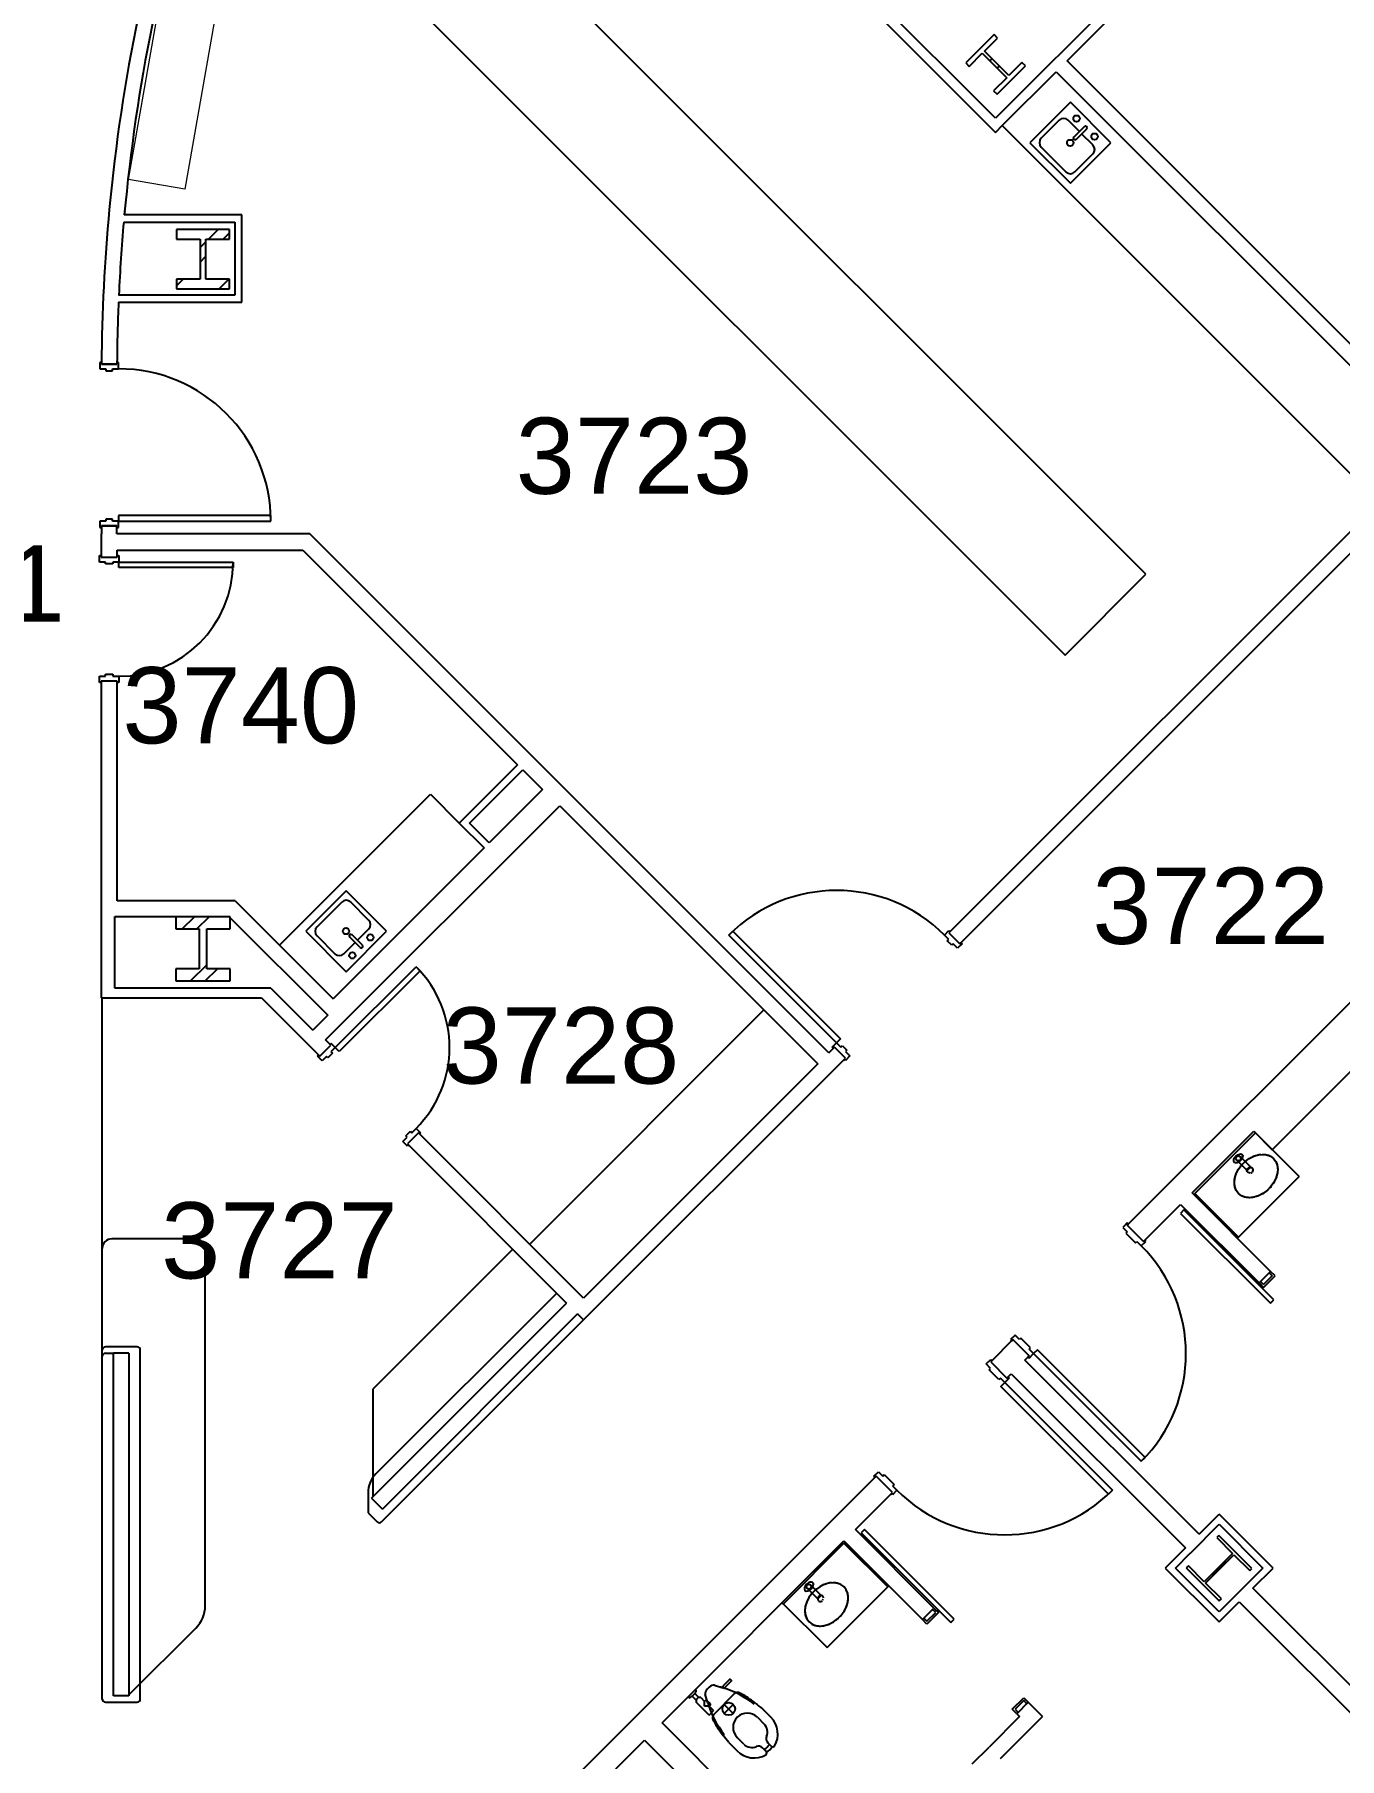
# Model space of a CAD drawing. Header units: inches. Extents: x -1169 to 5569, y -44 to 4300.
# Drawn here: x 309 to 721, y 2866 to 3409 of the extents above; entities that cross this region are included whole.
import ezdxf

# ---------------------------------------------------------------- set-up
doc = ezdxf.new("R2010")
doc.units = ezdxf.units.IN
doc.header["$LTSCALE"] = 96
doc.header["$MEASUREMENT"] = 0
for name, color, linetype in [('A-ANNO-ROOM', 4, 'CONTINUOUS'), ('A-COLS', 5, 'CONTINUOUS'), ('A-DOOR', 2, 'CONTINUOUS'), ('A-FLOR-CASE', 3, 'CONTINUOUS'), ('A-FLOR-PFIX', 2, 'CONTINUOUS'), ('A-WALL-FULL', 6, 'CONTINUOUS')]:
    doc.layers.add(name, color=color, linetype=linetype)
doc.styles.add('Arial', font='arial.ttf')

msp = doc.modelspace()

# ---------------------------------------------------------------- linework, layer by layer
at = {"layer": 'A-COLS'}
for p, q in [((611.8, 3409.15), (602.88, 3400.24)), ((608.78, 3403.93), (612.9, 3408.04)), ((612.9, 3408.04), (611.8, 3409.15)), ((603.99, 3399.13), (608.1, 3403.25)), ((608.1, 3403.25), (615.8, 3395.55)), ((616.48, 3396.23), (608.78, 3403.93)), ((610.52, 3400.83), (611.2, 3401.51)), ((602.88, 3400.24), (603.99, 3399.13)), ((615.8, 3395.55), (611.68, 3391.44)), ((612.78, 3390.34), (621.69, 3399.25)), ((612.82, 3398.53), (613.5, 3399.21)), ((620.59, 3400.35), (616.48, 3396.23)), ((621.69, 3399.25), (620.59, 3400.35)), ((611.68, 3391.44), (612.78, 3390.34)), ((370.93, 3347.77), (354.23, 3347.77)), ((354.23, 3347.77), (354.23, 3344.73)), ((364.36, 3344.73), (367.4, 3347.77)), ((368.97, 3344.73), (370.93, 3346.69)), ((370.93, 3344.73), (370.93, 3347.77)), ((354.23, 3344.73), (361.64, 3344.73)), ((361.64, 3344.73), (361.64, 3332.11)), ((361.64, 3342.01), (363.52, 3343.89)), ((363.52, 3332.11), (363.52, 3344.73)), ((363.52, 3344.73), (370.93, 3344.73)), ((361.64, 3337.4), (363.52, 3339.28)), ((361.64, 3332.11), (354.23, 3332.11)), ((354.23, 3332.11), (354.23, 3329.07)), ((354.23, 3329.99), (356.35, 3332.11)), ((370.93, 3332.11), (363.52, 3332.11)), ((367.71, 3329.07), (370.75, 3332.11)), ((370.93, 3329.07), (370.93, 3332.11)), ((354.23, 3329.07), (370.93, 3329.07)), ((371.18, 3131.18), (353.98, 3131.18)), ((353.98, 3131.18), (353.98, 3127.36)), ((356.07, 3127.36), (359.89, 3131.18)), ((360.67, 3127.36), (364.49, 3131.18)), ((371.18, 3127.36), (371.18, 3131.18)), ((353.98, 3127.36), (361.39, 3127.36)), ((361.39, 3127.36), (361.39, 3114.8)), ((363.77, 3114.8), (363.77, 3127.36)), ((363.77, 3127.36), (371.18, 3127.36)), ((361.39, 3114.8), (353.98, 3114.8)), ((353.98, 3114.8), (353.98, 3110.98)), ((358.69, 3110.98), (363.77, 3116.05)), ((363.3, 3110.98), (367.12, 3114.8)), ((371.18, 3114.8), (363.77, 3114.8)), ((371.18, 3110.98), (371.18, 3114.8)), ((353.98, 3110.98), (371.18, 3110.98)), ((682.62, 2936.23), (681.96, 2935.56)), ((681.96, 2935.56), (686.95, 2930.58)), ((693.02, 2925.84), (682.62, 2936.23)), ((686.95, 2930.58), (678.03, 2921.65)), ((678.44, 2921.24), (687.36, 2930.16)), ((687.36, 2930.16), (692.35, 2925.17)), ((673.04, 2926.64), (672.37, 2925.98)), ((672.37, 2925.98), (682.77, 2915.58)), ((678.03, 2921.65), (673.04, 2926.64)), ((680.76, 2923.59), (685.1, 2927.92)), ((692.35, 2925.17), (693.02, 2925.84)), ((683.43, 2916.25), (678.44, 2921.24)), ((682.77, 2915.58), (683.43, 2916.25))]:
    msp.add_line(p, q, dxfattribs=at)
at = {"layer": 'A-DOOR'}
for p, q in [((330.58, 3305.83), (330.08, 3305.83)), ((330.08, 3305.83), (330.08, 3303.83)), ((330.08, 3303.83), (332.02, 3303.83)), ((330.58, 3305.33), (330.58, 3305.83)), ((335.45, 3305.33), (330.58, 3305.33)), ((332.02, 3303.83), (332.02, 3303.2)), ((332.02, 3303.2), (334.02, 3303.2)), ((334.02, 3303.2), (334.02, 3303.83)), ((334.02, 3303.83), (335.95, 3303.83)), ((335.95, 3305.83), (335.45, 3305.83)), ((335.45, 3305.83), (335.45, 3305.33)), ((335.95, 3303.83), (335.95, 3305.83)), ((332.02, 3255.83), (330.08, 3255.83)), ((330.08, 3255.83), (330.08, 3253.83)), ((330.58, 3253.83), (330.58, 3254.33)), ((330.58, 3254.33), (335.45, 3254.33)), ((332.02, 3256.45), (332.02, 3255.83)), ((334.02, 3256.45), (332.02, 3256.45)), ((334.02, 3255.83), (334.02, 3256.45)), ((335.95, 3255.83), (334.02, 3255.83)), ((335.45, 3254.33), (335.45, 3253.83)), ((335.95, 3257.58), (335.95, 3255.83)), ((383.95, 3257.58), (335.95, 3257.58)), ((335.95, 3255.83), (383.95, 3255.83)), ((335.95, 3253.83), (335.95, 3255.83)), ((383.95, 3255.83), (383.95, 3257.58)), ((330.08, 3253.83), (330.58, 3253.83)), ((335.45, 3253.83), (335.95, 3253.83)), ((329.95, 3242.95), (329.95, 3244.95)), ((329.95, 3244.95), (330.45, 3244.95)), ((330.45, 3244.95), (330.45, 3244.45)), ((330.45, 3244.45), (335.58, 3244.45)), ((335.58, 3244.95), (336.08, 3244.95)), ((335.58, 3244.45), (335.58, 3244.95)), ((336.08, 3244.95), (336.08, 3242.95)), ((331.89, 3242.95), (329.95, 3242.95)), ((331.89, 3242.33), (331.89, 3242.95)), ((334.14, 3242.33), (331.89, 3242.33)), ((334.14, 3242.95), (334.14, 3242.33)), ((336.08, 3242.95), (334.14, 3242.95)), ((336.08, 3241.2), (336.08, 3242.95)), ((336.08, 3242.95), (372.08, 3242.95)), ((372.08, 3241.2), (336.08, 3241.2)), ((372.08, 3242.95), (372.08, 3241.2)), ((329.95, 3206.95), (331.89, 3206.95)), ((329.95, 3204.95), (329.95, 3206.95)), ((335.58, 3205.45), (330.45, 3205.45)), ((330.45, 3205.45), (330.45, 3204.95)), ((331.89, 3207.58), (334.14, 3207.58)), ((331.89, 3206.95), (331.89, 3207.58)), ((334.14, 3207.58), (334.14, 3206.95)), ((334.14, 3206.95), (336.08, 3206.95)), ((335.58, 3204.95), (335.58, 3205.45)), ((336.08, 3206.95), (336.08, 3204.95)), ((330.45, 3204.95), (329.95, 3204.95)), ((336.08, 3204.95), (335.58, 3204.95)), ((528.28, 3125.4), (529.52, 3126.64)), ((562.22, 3091.46), (528.28, 3125.4)), ((529.52, 3126.64), (563.46, 3092.69)), ((596.16, 3125.4), (597.58, 3126.81)), ((597.53, 3124.03), (596.16, 3125.4)), ((597.09, 3123.59), (597.53, 3124.03)), ((597.58, 3126.81), (597.93, 3126.46)), ((597.93, 3126.46), (597.58, 3126.11)), ((597.58, 3126.11), (601.02, 3122.66)), ((598.51, 3122.17), (597.09, 3123.59)), ((598.95, 3122.61), (598.51, 3122.17)), ((600.32, 3121.24), (598.95, 3122.61)), ((601.73, 3122.66), (600.32, 3121.24)), ((601.02, 3122.66), (601.38, 3123.01)), ((601.38, 3123.01), (601.73, 3122.66)), ((404.27, 3089.96), (429.73, 3115.41)), ((430.97, 3114.17), (405.51, 3088.72)), ((429.73, 3115.41), (430.97, 3114.17)), ((402.5, 3091.02), (402.86, 3091.37)), ((402.86, 3091.37), (404.27, 3089.96)), ((560.81, 3090.04), (562.22, 3091.46)), ((563.46, 3092.69), (562.22, 3091.46)), ((562.22, 3091.46), (563.59, 3090.09)), ((398.7, 3087.22), (399.06, 3087.57)), ((400.12, 3085.8), (398.7, 3087.22)), ((399.06, 3087.57), (399.41, 3087.22)), ((399.41, 3087.22), (402.86, 3090.66)), ((401.49, 3087.17), (400.12, 3085.8)), ((401.93, 3086.73), (401.49, 3087.17)), ((403.34, 3088.15), (401.93, 3086.73)), ((402.86, 3090.66), (402.5, 3091.02)), ((404.27, 3089.96), (402.9, 3088.59)), ((402.9, 3088.59), (403.34, 3088.15)), ((405.51, 3088.72), (404.27, 3089.96)), ((561.16, 3089.69), (560.81, 3090.04)), ((561.51, 3090.04), (561.16, 3089.69)), ((564.96, 3086.6), (561.51, 3090.04)), ((563.59, 3090.09), (564.03, 3090.52)), ((564.03, 3090.52), (565.44, 3089.11)), ((564.61, 3086.24), (564.96, 3086.6)), ((564.96, 3085.89), (564.61, 3086.24)), ((566.38, 3087.3), (564.96, 3085.89)), ((565.44, 3089.11), (565.01, 3088.67)), ((565.01, 3088.67), (566.38, 3087.3)), ((428.36, 3063.13), (429.73, 3064.5)), ((429.73, 3064.5), (431.14, 3063.09)), ((425.57, 3060.35), (426.94, 3061.72)), ((426.99, 3058.93), (425.57, 3060.35)), ((426.5, 3062.16), (427.92, 3063.57)), ((426.94, 3061.72), (426.5, 3062.16)), ((430.44, 3063.09), (426.99, 3059.64)), ((426.99, 3059.64), (427.34, 3059.28)), ((427.34, 3059.28), (426.99, 3058.93)), ((427.92, 3063.57), (428.36, 3063.13)), ((430.79, 3062.73), (430.44, 3063.09)), ((431.14, 3063.09), (430.79, 3062.73)), ((671.65, 3038.78), (670.59, 3037.72)), ((670.59, 3037.72), (698.87, 3009.43)), ((699.93, 3010.49), (671.65, 3038.78)), ((653.79, 3034.71), (652.38, 3033.3)), ((652.38, 3033.3), (653.75, 3031.93)), ((653.75, 3031.93), (653.31, 3031.49)), ((653.31, 3031.49), (656.4, 3028.39)), ((654.15, 3034.36), (653.79, 3034.71)), ((653.79, 3034.01), (654.15, 3034.36)), ((658.92, 3028.88), (653.79, 3034.01)), ((656.4, 3028.39), (656.84, 3028.83)), ((656.84, 3028.83), (658.21, 3027.46)), ((658.21, 3027.46), (659.63, 3028.88)), ((659.27, 3029.23), (658.92, 3028.88)), ((659.63, 3028.88), (659.27, 3029.23)), ((695.33, 3015.8), (695.78, 3016.24)), ((695.33, 3015.8), (696.75, 3014.38)), ((695.78, 3016.24), (696.75, 3015.27)), ((699.49, 3018.01), (696.75, 3015.27)), ((696.75, 3014.38), (700.37, 3018.01)), ((698.96, 3019.42), (698.52, 3018.98)), ((698.52, 3018.98), (699.49, 3018.01)), ((700.37, 3018.01), (698.96, 3019.42)), ((698.87, 3009.43), (699.93, 3010.49)), ((618.44, 2999.36), (617.02, 2997.94)), ((619.81, 2997.99), (618.44, 2999.36)), ((617.02, 2997.94), (617.38, 2997.59)), ((617.38, 2997.59), (617.73, 2997.94)), ((617.73, 2997.94), (622.86, 2992.82)), ((620.24, 2998.42), (619.81, 2997.99)), ((623.34, 2995.33), (620.24, 2998.42)), ((622.86, 2992.11), (624.27, 2993.52)), ((622.9, 2994.89), (623.34, 2995.33)), ((624.27, 2993.52), (622.9, 2994.89)), ((625.51, 2994.76), (624.27, 2993.52)), ((624.27, 2993.52), (658.21, 2959.58)), ((659.45, 2960.82), (625.51, 2994.76)), ((609.33, 2990.25), (610.75, 2991.67)), ((610.7, 2988.88), (609.33, 2990.25)), ((610.27, 2988.45), (610.7, 2988.88)), ((613.36, 2985.35), (610.27, 2988.45)), ((610.75, 2991.67), (611.1, 2991.31)), ((611.1, 2991.31), (610.75, 2990.96)), ((610.75, 2990.96), (615.87, 2985.83)), ((622.86, 2992.82), (622.5, 2992.46)), ((622.5, 2992.46), (622.86, 2992.11)), ((613.8, 2985.79), (613.36, 2985.35)), ((615.17, 2984.42), (613.8, 2985.79)), ((613.93, 2983.18), (615.17, 2984.42)), ((647.87, 2949.24), (613.93, 2983.18)), ((616.58, 2985.83), (615.17, 2984.42)), ((615.17, 2984.42), (649.11, 2950.48)), ((615.87, 2985.83), (616.23, 2986.19)), ((616.23, 2986.19), (616.58, 2985.83)), ((658.21, 2959.58), (659.45, 2960.82)), ((573.98, 2954.9), (575.39, 2956.31)), ((575.39, 2956.31), (576.76, 2954.94)), ((576.76, 2954.94), (577.2, 2955.38)), ((577.2, 2955.38), (580.3, 2952.29)), ((574.33, 2954.54), (573.98, 2954.9)), ((574.68, 2954.9), (574.33, 2954.54)), ((579.81, 2949.77), (574.68, 2954.9)), ((581.23, 2950.48), (579.81, 2949.06)), ((580.3, 2952.29), (579.86, 2951.85)), ((579.86, 2951.85), (581.23, 2950.48)), ((649.11, 2950.48), (647.87, 2949.24)), ((579.46, 2949.42), (579.81, 2949.77)), ((579.81, 2949.06), (579.46, 2949.42)), ((570.97, 2938.1), (569.91, 2937.04)), ((569.91, 2937.04), (598.2, 2908.76)), ((599.26, 2909.82), (570.97, 2938.1)), ((594.31, 2911.94), (590.68, 2908.32)), ((590.68, 2909.2), (593.42, 2911.94)), ((592.45, 2912.91), (592.89, 2913.35)), ((593.42, 2911.94), (592.45, 2912.91)), ((592.89, 2913.36), (594.31, 2911.94)), ((589.27, 2909.73), (589.71, 2910.17)), ((590.68, 2908.32), (589.27, 2909.73)), ((589.71, 2910.17), (590.68, 2909.2)), ((598.2, 2908.76), (599.26, 2909.82)), ((617.55, 2881.45), (621.18, 2885.07)), ((621.18, 2885.07), (622.59, 2883.66)), ((618.97, 2880.03), (617.55, 2881.45)), ((621.18, 2884.19), (618.44, 2881.45)), ((618.44, 2881.45), (619.41, 2880.47)), ((619.41, 2880.47), (618.97, 2880.03)), ((622.15, 2883.21), (621.18, 2884.19)), ((622.59, 2883.66), (622.15, 2883.21))]:
    msp.add_line(p, q, dxfattribs=at)
for centre, radius, start, end in [((335.95, 3255.83), 48, 0, 90), ((335.95, 3255.83), 48, 0, 90), ((336.08, 3242.95), 36, 270, 0), ((336.08, 3242.95), 36, 270, 0), ((562.22, 3091.46), 48, 45, 135), ((562.22, 3091.46), 48, 45, 135), ((404.27, 3089.96), 36, 315, 45), ((404.27, 3089.96), 36, 315, 45), ((624.27, 2993.52), 48, 315, 45), ((624.27, 2993.52), 48, 315, 45), ((615.17, 2984.42), 48, 225, 315), ((615.17, 2984.42), 48, 225, 315)]:
    msp.add_arc(centre, radius, start, end, dxfattribs=at)
at = {"layer": 'A-FLOR-CASE'}
for p, q in [((659.63, 3239.07), (439.01, 3459.68)), ((413.55, 3434.23), (634.17, 3213.61)), ((614.4, 3380.46), (733.16, 3261.69)), ((634.17, 3213.61), (659.63, 3239.07)), ((386.68, 3122.22), (434.24, 3169.77)), ((434.24, 3169.77), (443.34, 3160.67)), ((330.83, 2884.67), (330.83, 3105.58)), ((465.78, 3028.25), (539.33, 3101.8)), ((360.27, 3029.67), (333.83, 3029.67)), ((363.27, 2914.12), (363.27, 3026.67)), ((460.19, 3026.43), (416.09, 2982.33)), ((474.03, 3012.6), (417.07, 2955.65)), ((418.87, 2940.48), (482.51, 3004.12)), ((341.83, 2995.67), (331.83, 2995.67)), ((331.83, 2993.67), (334.39, 2993.67)), ((342.83, 2884.67), (342.83, 2994.67)), ((416.09, 2982.33), (416.09, 2948.39)), ((414.58, 2949.64), (414.58, 2943.35)), ((414.58, 2943.35), (417.46, 2940.48)), ((339.27, 2885.98), (360.34, 2907.05)), ((331.83, 2883.67), (341.83, 2883.67))]:
    msp.add_line(p, q, dxfattribs=at)
at = {"layer": 'A-FLOR-CASE', "lineweight": 20}
for p, q in [((339.08, 3363.52), (351.57, 3434.43)), ((369.3, 3431.31), (356.81, 3360.4)), ((356.81, 3360.4), (339.08, 3363.52))]:
    msp.add_line(p, q, dxfattribs=at)
at = {"layer": 'A-FLOR-CASE'}
for centre, radius, start, end in [((333.83, 3026.67), 3, 90, 180), ((360.27, 3026.67), 3, 0, 90), ((331.83, 2994.67), 1, 90, 180), ((331.83, 2992.67), 1, 90, 180), ((341.83, 2994.67), 1, 0, 90), ((423.08, 2949.64), 8.5, 135, 180), ((418.16, 2941.18), 1, 225, 315), ((353.27, 2914.12), 10, 315, 0), ((331.83, 2884.67), 1, 180, 270), ((341.83, 2884.67), 1, 270, 0)]:
    msp.add_arc(centre, radius, start, end, dxfattribs=at)
at = {"layer": 'A-FLOR-PFIX'}
for p, q in [((635.87, 3387.8), (623.14, 3375.07)), ((648.6, 3375.07), (635.87, 3387.8)), ((632.33, 3382.15), (626.68, 3376.49)), ((638.7, 3378.61), (635.16, 3382.15)), ((640.29, 3380.2), (636.93, 3376.84)), ((641, 3379.49), (637.64, 3376.13)), ((623.14, 3375.07), (635.87, 3362.35)), ((626.68, 3373.66), (634.46, 3365.88)), ((635.87, 3362.35), (648.6, 3375.07)), ((642.94, 3374.37), (639.41, 3377.9)), ((637.28, 3365.88), (642.94, 3371.54)), ((407.7, 3139.32), (394.97, 3126.59)), ((406.29, 3135.78), (398.51, 3128)), ((420.43, 3126.59), (407.7, 3139.32)), ((414.77, 3130.12), (409.12, 3135.78)), ((394.97, 3126.59), (407.7, 3113.86)), ((398.51, 3125.17), (404.17, 3119.52)), ((407.7, 3113.86), (420.43, 3126.59)), ((412.12, 3121.46), (408.76, 3124.82)), ((412.83, 3122.17), (409.47, 3125.53)), ((411.24, 3123.76), (414.77, 3127.3)), ((406.99, 3119.52), (410.53, 3123.05)), ((675.09, 3043.99), (694.19, 3063.08)), ((693.83, 3063.44), (707.97, 3049.3)), ((691.61, 3051.17), (688.25, 3054.53)), ((689.31, 3055.59), (692.67, 3052.23)), ((689.77, 3052.92), (690.92, 3054.07)), ((690.92, 3054.07), (692.22, 3055.02)), ((692.22, 3055.02), (693.61, 3055.73)), ((693.61, 3055.73), (695.04, 3056.16)), ((695.04, 3056.16), (696.44, 3056.3)), ((696.44, 3056.3), (697.74, 3056.14)), ((697.74, 3056.14), (698.9, 3055.7)), ((698.9, 3055.7), (699.86, 3054.98)), ((699.86, 3054.98), (700.59, 3054.01)), ((700.55, 3054.08), (700.67, 3053.85)), ((700.59, 3054.01), (701.03, 3052.85)), ((687.53, 3047.4), (687.68, 3048.8)), ((687.68, 3048.8), (688.11, 3050.22)), ((688.11, 3050.22), (688.82, 3051.62)), ((688.53, 3029.85), (707.97, 3049.3)), ((688.82, 3051.62), (689.77, 3052.92)), ((691.46, 3051.27), (691.49, 3051.49)), ((691.58, 3050.9), (691.46, 3051.27)), ((691.49, 3051.49), (692.14, 3052.13)), ((691.92, 3050.56), (691.58, 3050.9)), ((692.67, 3052.23), (691.61, 3051.17)), ((692.46, 3050.42), (691.92, 3050.56)), ((692.14, 3052.13), (692.76, 3052.25)), ((692.76, 3052.25), (693.16, 3052.08)), ((693.16, 3052.08), (693.26, 3051.96)), ((700.62, 3048.72), (699.91, 3047.33)), ((701.05, 3050.15), (700.62, 3048.72)), ((701.03, 3052.85), (701.19, 3051.55)), ((701.19, 3051.55), (701.05, 3050.15)), ((688.88, 3030.2), (675.09, 3043.99)), ((687.69, 3046.09), (687.53, 3047.4)), ((688.14, 3044.93), (687.69, 3046.09)), ((688.86, 3043.97), (688.14, 3044.93)), ((689.82, 3043.25), (688.86, 3043.97)), ((689.99, 3043.16), (689.76, 3043.29)), ((690.98, 3042.8), (689.82, 3043.25)), ((692.29, 3042.64), (690.98, 3042.8)), ((693.69, 3042.79), (692.29, 3042.64)), ((695.11, 3043.22), (693.69, 3042.79)), ((696.51, 3043.93), (695.11, 3043.22)), ((697.81, 3044.88), (696.51, 3043.93)), ((698.96, 3046.03), (697.81, 3044.88)), ((699.91, 3047.33), (698.96, 3046.03)), ((564.52, 2933.77), (545.43, 2914.68)), ((578.31, 2919.98), (564.52, 2933.77)), ((552.93, 2919.56), (556.28, 2916.2)), ((554.44, 2917.95), (553.49, 2916.65)), ((557.34, 2917.26), (553.99, 2920.62)), ((555.59, 2919.1), (554.44, 2917.95)), ((556.89, 2920.05), (555.59, 2919.1)), ((556.28, 2916.2), (557.34, 2917.26)), ((557.02, 2917.38), (556.38, 2916.72)), ((558.29, 2920.76), (556.89, 2920.05)), ((557.24, 2917.41), (557.02, 2917.38)), ((557.61, 2917.29), (557.24, 2917.41)), ((557.95, 2916.95), (557.61, 2917.29)), ((559.72, 2921.19), (558.29, 2920.76)), ((559.22, 2900.89), (578.66, 2920.34)), ((561.11, 2921.33), (559.72, 2921.19)), ((562.42, 2921.18), (561.11, 2921.33)), ((563.58, 2920.73), (562.42, 2921.18)), ((564.54, 2920.01), (563.58, 2920.73)), ((565.26, 2919.05), (564.54, 2920.01)), ((565.35, 2918.88), (565.23, 2919.11)), ((565.71, 2917.89), (565.26, 2919.05)), ((565.87, 2916.58), (565.71, 2917.89)), ((545.07, 2915.03), (559.22, 2900.89)), ((545.15, 2914.96), (545.5, 2914.61)), ((552.35, 2913.83), (552.21, 2912.43)), ((552.21, 2912.43), (552.37, 2911.12)), ((552.79, 2915.26), (552.35, 2913.83)), ((553.49, 2916.65), (552.79, 2915.26)), ((556.38, 2916.72), (556.26, 2916.1)), ((556.26, 2916.1), (556.44, 2915.71)), ((556.44, 2915.71), (556.55, 2915.61)), ((558.09, 2916.41), (557.95, 2916.95)), ((563.64, 2911.06), (564.59, 2912.36)), ((564.59, 2912.36), (565.29, 2913.75)), ((565.29, 2913.75), (565.73, 2915.18)), ((565.73, 2915.18), (565.87, 2916.58)), ((552.37, 2911.12), (552.82, 2909.96)), ((552.82, 2909.96), (553.54, 2909)), ((553.54, 2909), (554.5, 2908.28)), ((554.43, 2908.32), (554.66, 2908.19)), ((554.5, 2908.28), (555.66, 2907.83)), ((555.66, 2907.83), (556.96, 2907.68)), ((556.96, 2907.68), (558.36, 2907.82)), ((558.36, 2907.82), (559.79, 2908.25)), ((559.79, 2908.25), (561.18, 2908.96)), ((561.18, 2908.96), (562.49, 2909.91)), ((562.49, 2909.91), (563.64, 2911.06)), ((528.59, 2890.92), (526.37, 2888.7)), ((529.09, 2890.42), (526.87, 2888.2)), ((528.72, 2890.94), (529.11, 2890.55)), ((515.47, 2885.43), (515.72, 2885.17)), ((516.66, 2885.56), (517.54, 2886.44)), ((516.66, 2885.56), (517.94, 2884.27)), ((517.54, 2886.44), (518.83, 2885.16)), ((517.67, 2887.63), (517.92, 2887.37)), ((519.39, 2885.12), (520.63, 2883.88)), ((521.61, 2883.44), (520.8, 2886.13)), ((529.97, 2886.29), (523.52, 2879.84)), ((523.69, 2889.01), (526.37, 2888.2)), ((525.75, 2888.44), (525.83, 2888.37)), ((522.05, 2879.64), (517.98, 2883.7)), ((520.63, 2883.88), (521.16, 2884.41)), ((521.1, 2884.41), (521.27, 2884.58)), ((521.26, 2884.31), (521.16, 2884.41)), ((521.37, 2884.2), (521.26, 2884.31)), ((521.69, 2883.88), (521.37, 2884.2)), ((522.06, 2883.52), (521.69, 2883.88)), ((522.58, 2882.99), (522.05, 2882.46)), ((522.05, 2882.46), (523.46, 2881.05)), ((522.05, 2879.64), (522.26, 2879.84)), ((522.23, 2883.35), (522.06, 2883.52)), ((522.37, 2883.2), (522.23, 2883.35)), ((522.26, 2879.84), (522.57, 2880.16)), ((522.58, 2882.99), (522.37, 2883.2)), ((522.57, 2880.16), (522.76, 2880.34)), ((522.76, 2880.34), (522.94, 2880.53)), ((522.94, 2880.53), (523.11, 2880.7)), ((523.11, 2880.7), (523.37, 2880.95)), ((523.37, 2880.95), (523.46, 2881.05)), ((526.82, 2882.99), (529.65, 2880.17)), ((529.65, 2882.99), (526.82, 2880.17)), ((541.49, 2878.93), (538.86, 2881.57)), ((537.25, 2878.93), (539.37, 2876.81)), ((528.25, 2870.96), (530.89, 2868.32)), ((533.01, 2870.44), (530.89, 2872.56)), ((539.95, 2868.25), (538.89, 2869.31)), ((540.5, 2870.92), (541.57, 2869.86))]:
    msp.add_line(p, q, dxfattribs=at)
for centre, radius in [((637.81, 3382.68), 1), ((635.8, 3375.01), 1), ((643.47, 3377.02), 1), ((407.64, 3126.65), 1), ((415.3, 3124.64), 1), ((409.65, 3118.99), 1), ((688.78, 3055.06), 0.75), ((553.46, 2920.09), 0.75), ((528.24, 2881.58), 2)]:
    msp.add_circle(centre, radius, dxfattribs=at)
for centre, radius, start, end in [((633.75, 3380.73), 2, 45, 135), ((640.64, 3379.85), 0.5, 315, 135), ((628.09, 3375.07), 2, 135, 225), ((637.28, 3376.49), 0.5, 135, 315), ((641.53, 3372.95), 2, 315, 45), ((635.87, 3367.3), 2, 225, 315), ((407.7, 3134.37), 2, 45, 135), ((413.36, 3128.71), 2, 315, 45), ((399.92, 3126.59), 2, 135, 225), ((409.12, 3125.17), 0.5, 45, 225), ((405.58, 3120.93), 2, 225, 315), ((412.47, 3121.82), 0.5, 225, 45), ((692.42, 3051.42), 1, 287.4389, 305.9999), ((692.42, 3051.42), 1, 316.4853, 27), ((557.09, 2916.45), 1, 243, 313.5147), ((557.09, 2916.45), 1, 324.0001, 342.5611), ((528.67, 2890.83), 0.116, 63.3864, 128.6136), ((529, 2890.49), 0.116, 321.3864, 26.6136), ((515.94, 2885.46), 0.358, 233.7178, 298.2822), ((514.99, 2887.23), 2.36, 298.2822, 315), ((515.87, 2888.11), 2.36, 315, 331.7178), ((517.64, 2887.16), 0.358, 331.7178, 36.2822), ((519.04, 2884.06), 1.12, 71.4379, 198.6536), ((521.76, 2886.42), 1, 174.032, 196.7358), ((524.3, 2885.52), 3.67, 105.7, 164.1134), ((523.4, 2888.06), 1, 73.2642, 95.4406), ((525.64, 2887.97), 0.488, 76.6888, 99.2592), ((526.22, 2887.82), 0.58, 93.6602, 118.1119), ((526.17, 2888.55), 0.149, 273.6602, 356.3398), ((526.49, 2888.58), 0.173, 136.0648, 192.0648), ((517.94, 2860.16), 29.29, 51.2648, 73.2642), ((526.72, 2888), 0.149, 93.6602, 132.6747), ((526.75, 2888.32), 0.173, 257.9352, 313.9352), ((517.94, 2860.16), 29.79, 51.2648, 58.8263), ((521.43, 2884.4), 0.33, 177.7576, 189.9981), ((549.66, 2891.87), 29.29, 196.7358, 218.7352), ((534.07, 2875.75), 4.5, 45, 225), ((700.49, 3085.4), 260.14, 230.9435, 231.5861), ((549.66, 2891.87), 29.79, 211.1737, 218.7352), ((536.86, 2874.3), 3.55, 336.7763, 45), ((536.19, 2873.63), 7.5, 329.8879, 45), ((324.42, 2709.33), 260.14, 38.4139, 39.0565), ((536.19, 2873.63), 7.5, 225, 300.1121), ((535.52, 2872.95), 3.55, 225, 293.2237), ((537.62, 2868.04), 1.79, 45, 113.2237), ((535.74, 2874.07), 6.45, 304.8161, 325.1839), ((541.77, 2872.19), 1.79, 156.7763, 225), ((536.19, 2873.63), 7, 304.5998, 325.4002), ((542.12, 2870.42), 0.787, 225, 315), ((539.4, 2867.69), 0.787, 315, 45)]:
    msp.add_arc(centre, radius, start, end, dxfattribs=at)
msp.add_ellipse((688.74, 3055.03), major_axis=(-1.24, -1.24), ratio=0.571429, dxfattribs=at)
at = {"layer": 'A-FLOR-PFIX', "extrusion": (0, 0, -1)}
msp.add_ellipse((553.48, 2920.12), major_axis=(1.24, 1.24), ratio=0.571429, dxfattribs=at)
msp.add_ellipse((521.99, 2885.03), major_axis=(0.789, 0.789), ratio=0.5, start_param=3.402076, end_param=3.496793, dxfattribs=at)
at = {"layer": 'A-FLOR-PFIX'}
for points, knots in [([(689.43, 3052.51), (689.51, 3052.61), (689.71, 3052.86), (689.93, 3053.11), (690.06, 3053.25)], [1.4001113, 1.4001113, 1.4001113, 1.4001113, 1.4499658, 1.523624, 1.523624, 1.523624, 1.523624]), ([(690.59, 3053.78), (690.73, 3053.91), (690.97, 3054.12), (691.23, 3054.33), (691.33, 3054.41)], [1.6179686, 1.6179686, 1.6179686, 1.6179686, 1.6916268, 1.7414813, 1.7414813, 1.7414813, 1.7414813]), ([(691.91, 3054.82), (692.13, 3054.97), (692.41, 3055.14), (692.7, 3055.3), (692.77, 3055.33)], [1.8333632, 1.8333632, 1.8333632, 1.8333632, 1.9332878, 1.963065, 1.963065, 1.963065, 1.963065]), ([(693.35, 3055.61), (693.64, 3055.74), (693.96, 3055.86), (694.28, 3055.96), (694.32, 3055.97)], [2.0479389, 2.0479389, 2.0479389, 2.0479389, 2.1749488, 2.1886374, 2.1886374, 2.1886374, 2.1886374]), ([(694.83, 3056.11), (695.18, 3056.19), (695.53, 3056.25), (695.87, 3056.27), (695.87, 3056.27)], [2.2632696, 2.2632696, 2.2632696, 2.2632696, 2.4166097, 2.4167919, 2.4167919, 2.4167919, 2.4167919]), ([(696.29, 3056.3), (696.68, 3056.3), (697.12, 3056.26), (697.56, 3056.19), (697.63, 3056.18)], [2.480488, 2.480488, 2.480488, 2.480488, 2.6582707, 2.6927937, 2.6927937, 2.6927937, 2.6927937]), ([(697.67, 3056.16), (698.06, 3056.07), (698.48, 3055.95), (698.83, 3055.73), (698.85, 3055.71)], [2.6999308, 2.6999308, 2.6999308, 2.6999308, 2.8999317, 2.9171932, 2.9171932, 2.9171932, 2.9171932]), ([(700.61, 3053.97), (700.62, 3053.94), (700.81, 3053.57), (700.96, 3053.17), (701.05, 3052.78)], [3.3659921, 3.3659921, 3.3659921, 3.3659921, 3.3832536, 3.5832545, 3.5832545, 3.5832545, 3.5832545]), ([(687.56, 3047.96), (687.56, 3047.96), (687.59, 3048.31), (687.64, 3048.65), (687.73, 3049.01)], [0.7248008, 0.7248008, 0.7248008, 0.7248008, 0.7249829, 0.878323, 0.878323, 0.878323, 0.878323]), ([(687.86, 3049.52), (687.87, 3049.55), (687.97, 3049.88), (688.1, 3050.2), (688.22, 3050.49)], [0.9529552, 0.9529552, 0.9529552, 0.9529552, 0.9666439, 1.0936537, 1.0936537, 1.0936537, 1.0936537]), ([(688.5, 3051.07), (688.54, 3051.13), (688.7, 3051.42), (688.87, 3051.71), (689.01, 3051.92)], [1.1785276, 1.1785276, 1.1785276, 1.1785276, 1.2083049, 1.3082295, 1.3082295, 1.3082295, 1.3082295]), ([(700.22, 3047.88), (700.19, 3047.81), (700.03, 3047.52), (699.86, 3047.24), (699.71, 3047.02)], [4.3201203, 4.3201203, 4.3201203, 4.3201203, 4.3498975, 4.4498221, 4.4498221, 4.4498221, 4.4498221]), ([(700.86, 3049.43), (700.85, 3049.39), (700.75, 3049.07), (700.63, 3048.75), (700.5, 3048.46)], [4.0945479, 4.0945479, 4.0945479, 4.0945479, 4.1082365, 4.2352464, 4.2352464, 4.2352464, 4.2352464]), ([(701.16, 3050.98), (701.16, 3050.98), (701.14, 3050.64), (701.08, 3050.29), (701, 3049.94)], [3.8663935, 3.8663935, 3.8663935, 3.8663935, 3.8665756, 4.0199157, 4.0199157, 4.0199157, 4.0199157]), ([(701.06, 3052.73), (701.07, 3052.67), (701.16, 3052.24), (701.19, 3051.79), (701.18, 3051.4)], [3.5903916, 3.5903916, 3.5903916, 3.5903916, 3.6249146, 3.8026973, 3.8026973, 3.8026973, 3.8026973]), ([(687.67, 3046.21), (687.65, 3046.28), (687.57, 3046.7), (687.53, 3047.15), (687.54, 3047.54)], [0.448799, 0.448799, 0.448799, 0.448799, 0.4833219, 0.6611047, 0.6611047, 0.6611047, 0.6611047]), ([(688.12, 3044.98), (688.1, 3045.01), (687.91, 3045.37), (687.77, 3045.78), (687.68, 3046.17)], [0.2243995, 0.2243995, 0.2243995, 0.2243995, 0.241661, 0.4416618, 0.4416618, 0.4416618, 0.4416618]), ([(691.06, 3042.79), (690.67, 3042.88), (690.25, 3043), (689.9, 3043.21), (689.87, 3043.23)], [5.8415235, 5.8415235, 5.8415235, 5.8415235, 6.0415243, 6.0587858, 6.0587858, 6.0587858, 6.0587858]), ([(692.43, 3042.65), (692.04, 3042.64), (691.6, 3042.69), (691.17, 3042.76), (691.1, 3042.77)], [5.6220806, 5.6220806, 5.6220806, 5.6220806, 5.7998634, 5.8343864, 5.8343864, 5.8343864, 5.8343864]), ([(693.9, 3042.84), (693.54, 3042.76), (693.19, 3042.7), (692.85, 3042.67), (692.85, 3042.67)], [5.4048623, 5.4048623, 5.4048623, 5.4048623, 5.5582024, 5.5583845, 5.5583845, 5.5583845, 5.5583845]), ([(695.38, 3043.34), (695.09, 3043.21), (694.76, 3043.09), (694.44, 3042.98), (694.41, 3042.97)], [5.1895316, 5.1895316, 5.1895316, 5.1895316, 5.3165414, 5.3302301, 5.3302301, 5.3302301, 5.3302301]), ([(696.81, 3044.12), (696.6, 3043.98), (696.31, 3043.81), (696.02, 3043.65), (695.95, 3043.61)], [4.9749558, 4.9749558, 4.9749558, 4.9749558, 5.0748804, 5.1046577, 5.1046577, 5.1046577, 5.1046577]), ([(698.14, 3045.17), (698, 3045.04), (697.75, 3044.82), (697.5, 3044.62), (697.4, 3044.54)], [4.7595613, 4.7595613, 4.7595613, 4.7595613, 4.8332195, 4.883074, 4.883074, 4.883074, 4.883074]), ([(699.29, 3046.44), (699.21, 3046.34), (699.01, 3046.08), (698.8, 3045.84), (698.67, 3045.7)], [4.541704, 4.541704, 4.541704, 4.541704, 4.5915585, 4.6652167, 4.6652167, 4.6652167, 4.6652167]), ([(554.74, 2918.28), (554.6, 2918.14), (554.39, 2917.89), (554.19, 2917.64), (554.11, 2917.54)], [1.6179686, 1.6179686, 1.6179686, 1.6179686, 1.6916268, 1.7414813, 1.7414813, 1.7414813, 1.7414813]), ([(556.01, 2919.44), (555.9, 2919.36), (555.65, 2919.15), (555.41, 2918.94), (555.26, 2918.81)], [1.4001113, 1.4001113, 1.4001113, 1.4001113, 1.4499658, 1.523624, 1.523624, 1.523624, 1.523624]), ([(557.45, 2920.36), (557.38, 2920.33), (557.09, 2920.17), (556.8, 2920), (556.59, 2919.85)], [1.1785276, 1.1785276, 1.1785276, 1.1785276, 1.2083049, 1.3082295, 1.3082295, 1.3082295, 1.3082295]), ([(558.99, 2921), (558.96, 2920.99), (558.64, 2920.89), (558.31, 2920.77), (558.02, 2920.64)], [0.9529552, 0.9529552, 0.9529552, 0.9529552, 0.9666439, 1.0936537, 1.0936537, 1.0936537, 1.0936537]), ([(560.55, 2921.31), (560.55, 2921.31), (560.21, 2921.28), (559.86, 2921.22), (559.51, 2921.14)], [0.7248008, 0.7248008, 0.7248008, 0.7248008, 0.7249829, 0.878323, 0.878323, 0.878323, 0.878323]), ([(562.3, 2921.2), (562.23, 2921.21), (561.81, 2921.3), (561.36, 2921.33), (560.97, 2921.33)], [0.448799, 0.448799, 0.448799, 0.448799, 0.4833219, 0.6611047, 0.6611047, 0.6611047, 0.6611047]), ([(563.53, 2920.75), (563.51, 2920.77), (563.14, 2920.96), (562.74, 2921.1), (562.34, 2921.19)], [0.2243995, 0.2243995, 0.2243995, 0.2243995, 0.241661, 0.4416618, 0.4416618, 0.4416618, 0.4416618]), ([(565.73, 2917.81), (565.64, 2918.2), (565.51, 2918.62), (565.3, 2918.97), (565.28, 2918.99)], [5.8415235, 5.8415235, 5.8415235, 5.8415235, 6.0415243, 6.0587858, 6.0587858, 6.0587858, 6.0587858]), ([(565.86, 2916.44), (565.87, 2916.82), (565.82, 2917.27), (565.75, 2917.7), (565.74, 2917.77)], [5.6220806, 5.6220806, 5.6220806, 5.6220806, 5.7998634, 5.8343864, 5.8343864, 5.8343864, 5.8343864]), ([(552.22, 2912.57), (552.21, 2912.19), (552.26, 2911.74), (552.33, 2911.31), (552.34, 2911.24)], [2.480488, 2.480488, 2.480488, 2.480488, 2.6582707, 2.6927937, 2.6927937, 2.6927937, 2.6927937]), ([(552.4, 2914.04), (552.32, 2913.69), (552.26, 2913.34), (552.24, 2913), (552.24, 2913)], [2.2632696, 2.2632696, 2.2632696, 2.2632696, 2.4166097, 2.4167919, 2.4167919, 2.4167919, 2.4167919]), ([(552.9, 2915.52), (552.77, 2915.23), (552.65, 2914.91), (552.55, 2914.58), (552.54, 2914.55)], [2.0479389, 2.0479389, 2.0479389, 2.0479389, 2.1749488, 2.1886374, 2.1886374, 2.1886374, 2.1886374]), ([(553.69, 2916.95), (553.55, 2916.74), (553.37, 2916.45), (553.22, 2916.16), (553.18, 2916.1)], [1.8333632, 1.8333632, 1.8333632, 1.8333632, 1.9332878, 1.963065, 1.963065, 1.963065, 1.963065]), ([(564.39, 2912.05), (564.53, 2912.27), (564.71, 2912.56), (564.86, 2912.85), (564.9, 2912.91)], [4.9749558, 4.9749558, 4.9749558, 4.9749558, 5.0748804, 5.1046577, 5.1046577, 5.1046577, 5.1046577]), ([(565.18, 2913.49), (565.3, 2913.78), (565.43, 2914.1), (565.53, 2914.43), (565.54, 2914.46)], [5.1895316, 5.1895316, 5.1895316, 5.1895316, 5.3165414, 5.3302301, 5.3302301, 5.3302301, 5.3302301]), ([(565.68, 2914.97), (565.76, 2915.32), (565.82, 2915.67), (565.84, 2916.01), (565.84, 2916.01)], [5.4048623, 5.4048623, 5.4048623, 5.4048623, 5.5582024, 5.5583845, 5.5583845, 5.5583845, 5.5583845]), ([(552.35, 2911.2), (552.44, 2910.81), (552.57, 2910.39), (552.78, 2910.04), (552.8, 2910.01)], [2.6999308, 2.6999308, 2.6999308, 2.6999308, 2.8999317, 2.9171932, 2.9171932, 2.9171932, 2.9171932]), ([(554.54, 2908.26), (554.57, 2908.24), (554.94, 2908.05), (555.34, 2907.91), (555.74, 2907.82)], [3.3659921, 3.3659921, 3.3659921, 3.3659921, 3.3832536, 3.5832545, 3.5832545, 3.5832545, 3.5832545]), ([(555.78, 2907.81), (555.85, 2907.79), (556.27, 2907.71), (556.72, 2907.68), (557.11, 2907.68)], [3.5903916, 3.5903916, 3.5903916, 3.5903916, 3.6249146, 3.8026973, 3.8026973, 3.8026973, 3.8026973]), ([(557.53, 2907.7), (557.53, 2907.7), (557.87, 2907.73), (558.22, 2907.79), (558.57, 2907.87)], [3.8663935, 3.8663935, 3.8663935, 3.8663935, 3.8665756, 4.0199157, 4.0199157, 4.0199157, 4.0199157]), ([(559.09, 2908.01), (559.12, 2908.02), (559.44, 2908.12), (559.76, 2908.24), (560.05, 2908.37)], [4.0945479, 4.0945479, 4.0945479, 4.0945479, 4.1082365, 4.2352464, 4.2352464, 4.2352464, 4.2352464]), ([(560.63, 2908.65), (560.7, 2908.68), (560.99, 2908.84), (561.27, 2909.01), (561.49, 2909.15)], [4.3201203, 4.3201203, 4.3201203, 4.3201203, 4.3498975, 4.4498221, 4.4498221, 4.4498221, 4.4498221]), ([(562.07, 2909.57), (562.18, 2909.65), (562.43, 2909.85), (562.67, 2910.07), (562.81, 2910.2)], [4.541704, 4.541704, 4.541704, 4.541704, 4.5915585, 4.6652167, 4.6652167, 4.6652167, 4.6652167]), ([(563.34, 2910.73), (563.47, 2910.87), (563.69, 2911.12), (563.89, 2911.37), (563.97, 2911.47)], [4.7595613, 4.7595613, 4.7595613, 4.7595613, 4.8332195, 4.883074, 4.883074, 4.883074, 4.883074]), ([(531.73, 2886.56), (531.62, 2886.62), (531.44, 2886.69), (531.19, 2886.73), (531, 2886.74), (530.81, 2886.72), (530.57, 2886.67), (530.27, 2886.54), (530.06, 2886.38), (529.97, 2886.29)], [0, 0, 0, 0, 0.2, 0.3, 0.4, 0.5, 0.6, 0.8, 1, 1, 1, 1]), ([(520.63, 2883.57), (520.63, 2883.58), (520.63, 2883.61), (520.63, 2883.66), (520.63, 2883.69), (520.63, 2883.73), (520.63, 2883.76), (520.63, 2883.8), (520.63, 2883.83), (520.63, 2883.84)], [0.625, 0.625, 0.625, 0.625, 0.65625, 0.6875, 0.71875, 0.75, 0.78125, 0.8125, 0.8749999, 0.8749999, 0.8749999, 0.8749999]), ([(520.63, 2883.38), (520.63, 2883.39), (520.63, 2883.43), (520.63, 2883.48), (520.63, 2883.52), (520.63, 2883.55), (520.63, 2883.57)], [0.5000002, 0.5000002, 0.5000002, 0.5000002, 0.53125, 0.5625, 0.59375, 0.625, 0.625, 0.625, 0.625]), ([(520.63, 2883.16), (520.63, 2883.2), (520.63, 2883.25), (520.63, 2883.33), (520.63, 2883.36), (520.63, 2883.38)], [0.375, 0.375, 0.375, 0.375, 0.4375, 0.46875, 0.5, 0.5, 0.5, 0.5]), ([(520.63, 2882.94), (520.63, 2882.97), (520.63, 2883.05), (520.63, 2883.13), (520.63, 2883.16)], [0.25, 0.25, 0.25, 0.25, 0.3125, 0.375, 0.375, 0.375, 0.375]), ([(521.43, 2882.46), (521.41, 2882.46), (521.36, 2882.46), (521.28, 2882.46), (521.22, 2882.46), (521.17, 2882.46)], [0.5714286, 0.5714286, 0.5714286, 0.5714286, 0.6071429, 0.6428571, 0.7142855, 0.7142855, 0.7142855, 0.7142855]), ([(521.66, 2882.46), (521.64, 2882.46), (521.6, 2882.46), (521.53, 2882.46), (521.47, 2882.46), (521.43, 2882.46)], [0.4285714, 0.4285714, 0.4285714, 0.4285714, 0.4642857, 0.5, 0.5714284, 0.5714284, 0.5714284, 0.5714284]), ([(522.05, 2882.46), (522.05, 2882.46), (522.04, 2882.46), (522.02, 2882.46), (522, 2882.46), (521.97, 2882.46), (521.94, 2882.46), (521.9, 2882.46), (521.86, 2882.46), (521.81, 2882.46), (521.77, 2882.46), (521.71, 2882.46), (521.68, 2882.46), (521.66, 2882.46)], [0, 0, 0, 0, 0.0714286, 0.1071429, 0.1428571, 0.1785714, 0.2142857, 0.25, 0.2857143, 0.3214286, 0.3571429, 0.3928571, 0.4285713, 0.4285713, 0.4285713, 0.4285713]), ([(523.52, 2879.84), (523.43, 2879.75), (523.31, 2879.6), (523.2, 2879.37), (523.14, 2879.2), (523.11, 2879.05), (523.09, 2878.93), (523.08, 2878.84), (523.08, 2878.74), (523.09, 2878.63), (523.11, 2878.49), (523.16, 2878.3), (523.21, 2878.17), (523.25, 2878.09)], [0, 0, 0, 0, 0.2, 0.3, 0.4, 0.475, 0.55, 0.5875, 0.625, 0.7, 0.775, 0.85, 1, 1, 1, 1])]:
    msp.add_open_spline(points, degree=3, knots=knots, dxfattribs=at)
for points in [[(533.36, 2885.64), (533.09, 2885.81), (532.55, 2886.12), (532, 2886.42), (531.73, 2886.56)], [(520.63, 2883.84), (520.63, 2883.85), (520.63, 2883.87), (520.63, 2883.88), (520.63, 2883.88)], [(520.63, 2882.7), (520.63, 2882.78), (520.63, 2882.86), (520.63, 2882.94)], [(520.63, 2882.46), (520.63, 2882.54), (520.63, 2882.62), (520.63, 2882.7)], [(520.91, 2882.46), (520.82, 2882.46), (520.73, 2882.46), (520.63, 2882.46)], [(521.17, 2882.46), (521.08, 2882.46), (521, 2882.46), (520.91, 2882.46)], [(523.25, 2878.09), (523.4, 2877.81), (523.69, 2877.27), (524.01, 2876.73), (524.17, 2876.46)]]:
    msp.add_open_spline(points, degree=3, dxfattribs=at)
at = {"layer": 'A-WALL-FULL'}
for p, q in [((410.03, 3580.58), (612.28, 3378.34)), ((612.28, 3382.76), (411.47, 3583.57)), ((634.82, 3400.88), (742.53, 3508.6)), ((676.64, 3447.12), (612.28, 3382.76)), ((753.58, 3282.11), (634.82, 3400.88)), ((614.4, 3380.46), (631.37, 3397.43)), ((631.37, 3397.43), (750.14, 3278.66)), ((612.28, 3378.34), (614.49, 3380.55)), ((374.83, 3352.33), (337.8, 3352.33)), ((374.83, 3324.83), (374.83, 3352.33)), ((337.6, 3350.08), (372.58, 3350.08)), ((372.58, 3350.08), (372.58, 3327.08)), ((372.58, 3327.08), (335.94, 3327.08)), ((335.96, 3324.83), (374.83, 3324.83)), ((330.59, 3305.33), (335.45, 3305.33)), ((750.14, 3278.66), (597.58, 3126.11)), ((601.02, 3122.66), (758.8, 3280.43)), ((330.58, 3254.33), (330.58, 3251.83)), ((335.45, 3254.33), (330.58, 3254.33)), ((335.45, 3251.83), (335.45, 3254.33)), ((330.45, 3251.83), (330.45, 3244.45)), ((330.58, 3251.83), (330.45, 3251.83)), ((396.2, 3251.83), (335.45, 3251.83)), ((559.75, 3088.27), (396.2, 3251.83)), ((330.45, 3244.45), (335.58, 3244.45)), ((335.58, 3246.7), (394.07, 3246.7)), ((335.58, 3244.45), (335.58, 3246.7)), ((394.07, 3246.7), (461.72, 3179.05)), ((330.45, 3205.45), (330.45, 3105.58)), ((335.58, 3205.45), (330.45, 3205.45)), ((335.58, 3136.18), (335.58, 3205.45)), ((653.79, 3034.01), (804.49, 3184.71)), ((461.72, 3179.05), (443.34, 3160.67)), ((446.52, 3160.67), (463.31, 3177.46)), ((463.31, 3177.46), (469.5, 3171.27)), ((469.5, 3171.27), (452.71, 3154.48)), ((401.18, 3092.34), (474.98, 3166.15)), ((474.98, 3166.15), (556.3, 3084.83)), ((443.34, 3160.67), (451.12, 3152.89)), ((452.71, 3154.48), (446.52, 3160.67)), ((451.12, 3152.89), (403.56, 3105.33)), ((372.72, 3136.18), (335.58, 3136.18)), ((372.72, 3136.18), (403.56, 3105.33)), ((334.83, 3131.3), (370.7, 3131.3)), ((334.83, 3108.7), (334.83, 3131.3)), ((370.7, 3131.3), (370.83, 3131.18)), ((371.18, 3130.83), (401.89, 3100.12)), ((597.58, 3126.11), (601.02, 3122.66)), ((383.93, 3108.7), (334.83, 3108.7)), ((383.93, 3108.7), (397.2, 3095.44)), ((330.45, 3105.58), (381.05, 3105.58)), ((381.05, 3105.58), (399.41, 3087.22)), ((401.89, 3100.12), (397.2, 3095.44)), ((402.86, 3090.66), (401.18, 3092.34)), ((699.49, 3057.78), (737.36, 3095.66)), ((399.41, 3087.22), (402.86, 3090.66)), ((559.75, 3088.27), (561.51, 3090.04)), ((559.75, 3088.27), (559.75, 3088.28)), ((564.96, 3086.6), (561.51, 3090.04)), ((563.19, 3084.83), (564.96, 3086.6)), ((556.3, 3084.83), (482.5, 3011.02)), ((482.5, 3004.13), (563.19, 3084.83)), ((563.19, 3084.83), (563.19, 3084.83)), ((430.44, 3063.09), (426.99, 3059.64)), ((426.99, 3059.64), (477.16, 3009.46)), ((482.5, 3011.02), (430.44, 3063.09)), ((674.21, 3044.17), (693.66, 3063.62)), ((693.66, 3063.62), (699.49, 3057.78)), ((698.96, 3019.42), (674.21, 3044.17)), ((658.92, 3028.88), (670.59, 3040.55)), ((670.59, 3040.55), (695.33, 3015.8)), ((653.79, 3034.01), (658.92, 3028.88)), ((695.33, 3015.8), (698.96, 3019.42)), ((415.65, 2947.94), (477.16, 3009.46)), ((480.61, 3006.02), (419.09, 2944.5)), ((480.61, 3006.02), (482.5, 3004.13)), ((334.39, 2885.67), (334.39, 2993.67)), ((339.27, 2993.67), (334.39, 2993.67)), ((339.27, 2993.67), (339.27, 2885.67)), ((617.73, 2997.94), (610.75, 2990.96)), ((622.86, 2992.82), (617.73, 2997.94)), ((610.75, 2990.96), (615.87, 2985.83)), ((621.53, 2991.49), (622.86, 2992.82)), ((676.42, 2936.6), (621.53, 2991.49)), ((615.87, 2985.83), (617.2, 2987.16)), ((617.2, 2987.16), (672.09, 2932.27)), ((423.98, 2804.2), (574.68, 2954.9)), ((579.81, 2949.77), (574.68, 2954.9)), ((415.65, 2947.94), (419.09, 2944.5)), ((568.14, 2938.1), (579.81, 2949.77)), ((673.68, 2930.68), (682.74, 2939.74)), ((676.42, 2936.6), (682.74, 2942.92)), ((699.71, 2925.95), (682.74, 2942.92)), ((682.74, 2939.74), (696.53, 2925.95)), ((507.2, 2877.16), (564.52, 2934.48)), ((564.52, 2934.48), (589.27, 2909.73)), ((592.89, 2913.36), (568.14, 2938.1)), ((672.09, 2932.27), (665.77, 2925.95)), ((668.95, 2925.95), (673.64, 2930.64)), ((665.77, 2925.95), (682.74, 2908.98)), ((682.74, 2912.16), (668.95, 2925.95)), ((696.53, 2925.95), (691.8, 2921.22)), ((693.39, 2919.63), (699.71, 2925.95)), ((691.8, 2921.22), (687.47, 2916.89)), ((788.41, 2824.61), (693.39, 2919.63)), ((589.27, 2909.73), (592.89, 2913.35)), ((687.47, 2916.89), (682.74, 2912.16)), ((682.74, 2908.98), (689.06, 2915.3)), ((689.06, 2915.3), (784.08, 2820.28)), ((339.27, 2885.67), (334.39, 2885.67)), ((622.59, 2883.66), (618.97, 2880.03)), ((618.97, 2880.03), (619.85, 2879.15)), ((622.59, 2883.66), (627.1, 2879.15)), ((583.74, 2800.62), (507.2, 2877.16)), ((619.85, 2879.15), (610.26, 2869.56)), ((613.88, 2865.93), (627.1, 2879.15)), ((444.4, 2814.36), (501.72, 2871.68)), ((501.72, 2871.68), (577.38, 2796.02)), ((604.96, 2864.26), (610.26, 2869.56))]:
    msp.add_line(p, q, dxfattribs=at)
for radius, start, end in [(566, 149.7683, 174.6279), (561.13, 150.1227, 174.7582), (566, 174.6279, 179.5685), (561.12, 174.6279, 174.7583), (561.12, 174.989, 177.3429), (561.12, 177.5729, 179.5136)]:
    msp.add_arc((896.58, 3301.06), radius, start, end, dxfattribs=at)

# ---------------------------------------------------------------- texts
at = {"layer": 'A-ANNO-ROOM', "style": 'Arial'}
for s, p in [('3723', (461.1, 3264.44)), ('3771', (244.5, 3224.16)), ('3740', (337.19, 3185.81)), ('3722', (642.78, 3122.62)), ('3728', (438.07, 3078.61)), ('3727', (349.39, 3017.2))]:
    msp.add_text(s, height=24, dxfattribs=at).set_placement(p)

doc.saveas('drawing.dxf')
